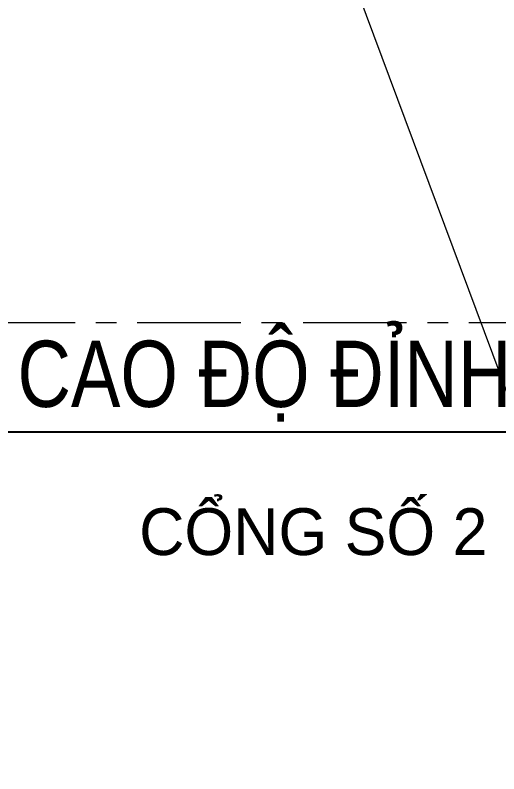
# Model space of a CAD drawing. Header units: millimetres. Extents: x -346728 to 1320345, y -537202 to -385966.
# Drawn here: x 127648 to 136403, y -477119 to -463372 of the extents above; entities that cross this region are included whole.
import ezdxf
from ezdxf.xclip import XClip

# ---------------------------------------------------------------- set-up
doc = ezdxf.new("R2010")
doc.units = ezdxf.units.MM
doc.header["$LTSCALE"] = 100
doc.header["$XCLIPFRAME"] = 2
doc.linetypes.add('X1326_GLB$0$CENTER', pattern=[2, 1.25, -0.25, 0.25, -0.25])
for name, color, linetype, lineweight in [('KCMANH', 8, 'Continuous', 13), ('LINE', 7, 'Continuous', 13), ('X1326_GLB$0$A-tim', 8, 'X1326_GLB$0$CENTER', 9)]:
    doc.layers.add(name, color=color, linetype=linetype, lineweight=lineweight)
doc.styles.add('TOAN - FONT ARIAL', font='Arial_1.ttf', dxfattribs={"width": 0.8})
doc.styles.add('VnAvantH', font='VHAVAN.TTF')
doc.dimstyles.new('KC1-5 3', dxfattribs={"dimscale": 400, "dimtxt": 2, "dimasz": 1, "dimexe": 1, "dimexo": 0, "dimgap": 0.5, "dimtad": 1, "dimdec": 0, "dimlfac": 0.041667, "dimzin": 0, "dimdsep": 46, "dimtxsty": 'TOAN - FONT ARIAL', "dimblk": 'ARCHTICK', "dimcen": 1, "dimdle": 1, "dimclrd": 7, "dimclre": 7, "dimclrt": 7, "dimadec": 0, "dimazin": 0, "dimtfac": 1, "dimtdec": 0, "dimtix": 1, "dimtmove": 2, "dimatfit": 3, "dimfxl": 750, "dimtvp": 0.833333, "dimtolj": 1, "dimtzin": 0, "dimarcsym": 0})

# ---------------------------------------------------------------- blocks, each defined once
blk = doc.blocks.new('LVL-KHUNGTEN')
blk.add_lwpolyline([(61072.9, 41092.8), (119123.5, 41092.8), (119123.5, 61.9), (61072.9, 61.9)], close=True)
blk = doc.blocks.new('_ArchTick')
at = {"color": 0, "linetype": 'ByBlock', "const_width": 0.15}
blk.add_lwpolyline([(-0.5, -0.5), (0.5, 0.5)], dxfattribs=at)
blk = doc.blocks.new('mb duong hh')
at = {"layer": 'LINE', "color": 252, "lineweight": 9}
blk.add_lwpolyline([(14977, 101049), (-7702, 101358), (-14927, 101246), (-29449, 100943), (-35818, 99008), (-40020, 95429), (-42101, 92117), (-42609, 87567), (-42104, 81482), (-40823, 74903), (-34507, 57500), (-12505, -1540), (-11062, -5026), (-1334, -3647), (4526, -1388), (38515, 14361), (36944, 16828)], dxfattribs=at)
blk = doc.blocks.new('MB HANG RAO TAM')
at = {"style": 'VnAvantH'}
blk.add_text('CæNG Sè 2', height=848.5, dxfattribs=at).set_placement((-17996, 11794, -2472))

msp = doc.modelspace()

# ---------------------------------------------------------------- linework, layer by layer
at = {"layer": 'X1326_GLB$0$A-tim', "ltscale": 15}
msp.add_line((120859.5, -468941.8, -1404.9), (255546, -468941.8, -1404.9), dxfattribs=at)

# ---------------------------------------------------------------- block references
at = {"extrusion": (0.00597, -2.28885e-18, 0.999982), "xscale": 3.385207865094198, "yscale": 3.385207865094198, "zscale": 3.385207865094198}
msp.add_blockref('LVL-KHUNGTEN', (-107243.5, -525073.6, -287.1), dxfattribs=at)
ref = msp.add_blockref('mb duong hh', (162214.1, -503978, 0))
XClip(ref).set_block_clipping_path([(-58962.6888090824, -15358.4345334051), (108047.3313388755, 114603.0144500207)])

# ---------------------------------------------------------------- texts
at = {"layer": 'KCMANH', "color": 7, "insert": (127689.8, -469270.4, -1404.9), "char_height": 1200, "attachment_point": 1, "style": 'TOAN - FONT ARIAL'}
msp.add_mtext('\\A1;CAO ĐỘ ĐỈNH: -0.100mSL', dxfattribs=at)

# ---------------------------------------------------------------- leaders
at = {"layer": 'KCMANH', "color": 5}
msp.add_leader([(145192.3, -467397.3, -1404.9), (143825.8, -470926.3, -1404.9), (127095.4, -470926.3, -1404.9)], dimstyle='KC1-5 3', override={"dimasz": 3, "dimgap": 0.5, "dimtad": 0}, dxfattribs=at)

# ---------------------------------------------------------------- next in the draw order: block references
msp.add_blockref('MB HANG RAO TAM', (147888.6, -484948.9, 0))

doc.saveas('drawing.dxf')
